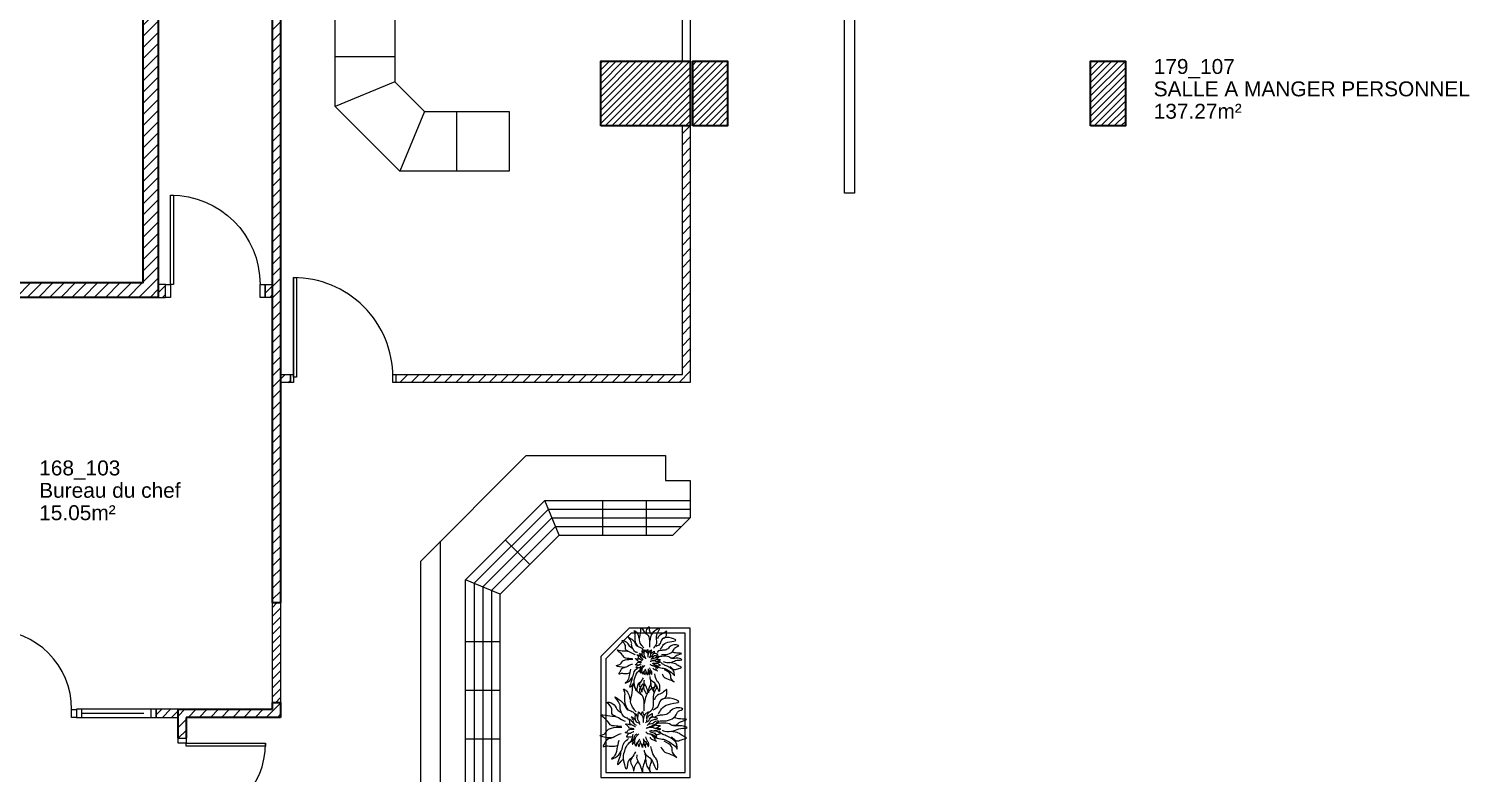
# Model space of a CAD drawing. Header units: metres. Extents: x -8 to 247, y -4 to 148.
# Drawn here: x 167.64 to 182.12, y 100.32 to 107.8 of the extents above; entities that cross this region are included whole.
import ezdxf

# ---------------------------------------------------------------- set-up
doc = ezdxf.new("R2010")
doc.units = ezdxf.units.M
doc.header["$LTSCALE"] = 5
doc.linetypes.add('AXE', pattern=[2, 1.25, -0.25, 0.25, -0.25])
doc.linetypes.add('CONTINU', pattern=[0])
doc.layers.get('0').update_dxf_attribs({"lineweight": 0})
for name, color, linetype, lineweight in [('800 Espace-vert', 8, 'Continuous', 5), ('900 equipement', 150, 'Continuous', 0), ('_AC2R-PRO-MACON', 7, 'Continuous', 5), ('_AC2R-PRO-MACONNERIE-130 mm', 7, 'Continuous', 18), ('A_MURS_STRU', 7, 'Continuous', 35)]:
    doc.layers.add(name, color=color, linetype=linetype, lineweight=lineweight)
for name, color, linetype in [('A_Etiqu_Local', 7, 'Continuous'), ('A_HACH_CLOIS', 7, 'CONTINU'), ('A_MUR_CLOI', 7, 'Continuous'), ('A_PORT', 7, 'Continuous')]:
    doc.layers.add(name, color=color, linetype=linetype)
doc.styles.add('Attribut', font='arial.ttf')
pattern_1 = [(45, (-118.550106, -211.35183), (-0.044901281, 0.044901281), [])]

# ---------------------------------------------------------------- blocks, each defined once
blk = doc.blocks.new('A$C312D75F8')
at = {"linetype": 'Continuous'}
for points in [[(-0.05, 0.13), (-0.05, 1.03), (-0.08, 1.03), (-0.08, 0.13), (-0.05, 0.13)], [(-1, 0.13), (-1, 0), (-0.95, 0), (-0.95, 0.13), (-1, 0.13)], [(-0.05, 0.13), (-0.05, 0), (0, 0), (0, 0.13), (-0.05, 0.13)]]:
    blk.add_lwpolyline(points, dxfattribs=at)
blk.add_arc((-0.05, 0.13), 0.9, 90, 180, dxfattribs=at)
blk = doc.blocks.new('A$C72521E5B')
at = {"linetype": 'Continuous', "flags": 128}
for points in [[(0, 8.0002), (0, 88.0002), (3, 88.0002), (3, 8.0002), (0, 8.0002)], [(0, 8.0002), (0, 0), (-5, 0), (-5, 8.0002), (0, 8.0002)], [(85, 8.0002), (85, 0), (80, 0), (80, 8.0002), (85, 8.0002)]]:
    blk.add_lwpolyline(points, dxfattribs=at)
at = {"linetype": 'Continuous'}
blk.add_arc((0, 8.0002), 80, 0, 90, dxfattribs=at)
blk = doc.blocks.new('A_Etiqu_Local')
at = {"style": 'Attribut', "flags": 1}
for tag, p in [('CODE_HOPITAL', (-0.446, 1.632)), ('CODE_SITE', (-0.446, 1.407)), ('CODE_BATIMENT', (-0.446, 1.182)), ('CODE_SECTEUR', (-0.446, 0.957)), ('CODE_ETAGE', (-0.446, 0.732)), ('NOM_NORMALISE', (-0.446, -0.843)), ('SECTEUR_ACTIVITE', (-0.446, -1.068)), ('SOUS_SECTEUR_ACTIVITE', (-0.446, -1.293)), ('VOLUME', (-0.446, -1.518)), ('SERVICE', (-0.446, -1.743)), ('CODE_UG', (-0.446, -1.968)), ('CODE_UA', (-0.446, -2.193)), ('CODE_POLE', (-0.446, -2.418)), ('OCCUPANT_EXTERNE', (-0.446, -2.643)), ('DISPONIBILITE', (-0.446, -2.868)), ('ACCES_HANDICAPES', (-0.446, -3.093)), ('NATURE_SOL', (-0.446, -3.318)), ('RISQUE_LABORATOIRE', (-0.446, -3.543)), ('AMIANTE', (-0.446, -3.768))]:
    blk.add_attdef(tag, p, '', height=0.15, dxfattribs=at)
at = {"layer": 'A_Etiqu_Local', "style": 'Attribut'}
for tag, p in [('CODE_PIECE', (-0.446, 0.282)), ('NOM_USAGE', (-0.446, 0.057)), ('SURFACE', (-0.446, -0.168))]:
    blk.add_attdef(tag, p, '', height=0.15, dxfattribs=at)

msp = doc.modelspace()

# ---------------------------------------------------------------- hatches: boundary and pattern name
at = {"layer": '_AC2R-PRO-MACONNERIE-130 mm'}
h = msp.add_hatch(dxfattribs=at)
h.set_pattern_fill('ANSI31', color=8, scale=0.02, style=0)
h.set_pattern_definition(pattern_1)
h.paths.add_polyline_path([(170.091, 105.229), (170.016, 105.229), (170.016, 105.099), (170.091, 105.099)])
h.paths.add_polyline_path([(169.016, 105.229), (168.941, 105.229), (168.941, 105.099), (169.016, 105.099)])
h = msp.add_hatch(dxfattribs=at)
h.set_pattern_fill('ANSI31', color=8, scale=0.02, style=0)
h.set_pattern_definition(pattern_1)
h.paths.add_polyline_path([(170.171, 102.029), (170.091, 102.029), (170.091, 101.029), (170.171, 101.029)])
h = msp.add_hatch(dxfattribs=at)
h.set_pattern_fill('ANSI31', color=8, scale=0.02, style=0)
h.set_pattern_definition(pattern_1)
h.paths.add_polyline_path([(167.221, 100.96), (166.291, 100.96), (166.291, 100.879), (167.221, 100.879)])
h.paths.add_polyline_path([(169.141, 100.96), (168.921, 100.96), (168.921, 100.879), (169.141, 100.879)])
at = {"layer": 'A_HACH_CLOIS'}
h = msp.add_hatch(dxfattribs=at)
h.set_pattern_fill('ANSI31', color=8, scale=0.025, style=0)
edge = h.paths.add_edge_path()
edge.add_line((166.141, 100.249), (166.141, 104.249))
edge.add_arc((167.141, 104.249), 1, 89.7766, 179.9996, ccw=False)
edge.add_line((167.145, 105.249), (168.791, 105.249))
edge.add_line((168.791, 105.249), (168.791, 113.499))
edge.add_line((168.791, 113.499), (168.941, 113.499))
edge.add_line((168.941, 113.499), (168.941, 105.099))
edge.add_line((168.941, 105.099), (167.143, 105.099))
edge.add_line((167.143, 105.099), (166.791, 105.024))
edge.add_line((166.791, 105.024), (166.791, 103.749))
edge.add_line((166.791, 103.749), (166.291, 103.749))
edge.add_line((166.291, 103.749), (166.291, 100.249))
edge.add_line((166.291, 100.249), (166.141, 100.249))
edge.add_line((166.141, 100.249), (166.141, 100.17))
h = msp.add_hatch(dxfattribs=at)
h.set_pattern_fill('ANSI31', color=8, scale=0.025, style=0)
h.paths.add_polyline_path([(170.091, 102.029), (170.091, 111.579), (170.861, 112.349), (172.901, 112.351), (172.901, 112.269), (170.894, 112.269), (170.171, 111.546), (170.171, 102.029)])
h = msp.add_hatch(dxfattribs=at)
h.set_pattern_fill('ANSI31', color=8, scale=0.025, style=0)
h.paths.add_polyline_path([(171.331, 104.324), (174.291, 104.324), (174.291, 104.244), (171.331, 104.244)])
h.paths.add_polyline_path([(174.211, 104.324), (174.291, 104.324), (174.291, 106.824), (174.211, 106.824)])
h = msp.add_hatch(dxfattribs=at)
h.set_pattern_fill('ANSI31', color=8, scale=0.025, style=0)
h.paths.add_polyline_path([(170.171, 104.244), (170.171, 104.324), (170.271, 104.324), (170.271, 104.244)])
h = msp.add_hatch(dxfattribs=at)
h.set_pattern_fill('ANSI31', color=8, scale=0.025, style=0)
h.paths.add_polyline_path([(170.171, 101.029), (170.091, 101.029), (170.091, 100.96), (169.141, 100.96), (169.141, 100.879), (169.141, 100.669), (169.221, 100.669), (169.221, 100.879), (170.171, 100.879)])
at = {"layer": 'A_MUR_CLOI'}
h = msp.add_hatch(dxfattribs=at)
h.set_pattern_fill('ANSI31', color=8, scale=0.015, style=0)
h.paths.add_polyline_path([(178.316, 113.499), (178.316, 113.999), (178.666, 113.999), (178.666, 113.499)])
h.paths.add_polyline_path([(174.316, 113.499), (174.316, 113.999), (174.666, 113.999), (174.666, 113.499)])
h.paths.add_polyline_path([(159.466, 114.024), (159.466, 114.674), (160.116, 114.674), (160.116, 114.024)])
h.paths.add_polyline_path([(159.541, 106.824), (159.541, 107.474), (160.041, 107.474), (160.041, 106.824)])
h.paths.add_polyline_path([(166.141, 106.849), (166.141, 107.449), (166.941, 107.449), (166.941, 106.849)])
h.paths.add_polyline_path([(173.391, 106.824), (173.391, 107.474), (174.291, 107.474), (174.291, 106.824)])
h.paths.add_polyline_path([(174.316, 106.824), (174.316, 107.474), (174.666, 107.474), (174.666, 106.824)])
h.paths.add_polyline_path([(178.316, 106.824), (178.316, 107.474), (178.666, 107.474), (178.666, 106.824)])
h.paths.add_polyline_path([(166.141, 99.649), (166.141, 100.249), (166.941, 100.249), (166.941, 99.649)])
h.paths.add_polyline_path([(159.241, 99.649), (159.241, 100.249), (160.041, 100.249), (160.041, 99.649)])
h.paths.add_polyline_path([(152.116, 99.649), (152.116, 100.249), (153.066, 100.249), (153.066, 99.649)])
h.paths.add_polyline_path([(151.716, 99.649), (151.716, 100.249), (152.066, 100.249), (152.066, 99.649)])
h.paths.add_polyline_path([(115.366, 92.349), (115.366, 92.749), (116.016, 92.749), (116.016, 92.349)])
h.paths.add_polyline_path([(120.716, 92.349), (120.066, 92.349), (120.066, 92.749), (120.716, 92.749)])
edge = h.paths.add_edge_path()
edge.add_line((116.016, 92.349), (115.366, 92.349))

# ---------------------------------------------------------------- linework, layer by layer
at = {"color": 8}
msp.add_line((174.291, 103.26), (174.291, 102.885), dxfattribs=at)
at = {"layer": '800 Espace-vert', "color": 8, "linetype": 'Continuous'}
for points in [[(173.76, 101.53), (173.75, 101.531), (173.731, 101.535), (173.712, 101.57), (173.695, 101.611), (173.71, 101.63), (173.644, 101.71), (173.695, 101.667), (173.712, 101.66), (173.741, 101.621), (173.748, 101.594), (173.784, 101.587), (173.81, 101.569), (173.816, 101.555), (173.819, 101.549)], [(173.762, 101.596), (173.757, 101.602), (173.749, 101.612), (173.738, 101.642), (173.736, 101.672), (173.735, 101.682), (173.738, 101.704), (173.738, 101.722), (173.733, 101.737), (173.722, 101.754), (173.741, 101.744), (173.748, 101.74), (173.757, 101.729), (173.768, 101.705), (173.77, 101.686), (173.776, 101.668), (173.779, 101.665), (173.781, 101.663)], [(173.857, 101.717), (173.851, 101.726), (173.84, 101.742), (173.883, 101.808), (173.87, 101.76), (173.889, 101.73), (173.898, 101.714)], [(173.922, 101.574), (173.936, 101.589), (173.965, 101.617), (173.938, 101.713), (174.013, 101.796), (173.899, 101.738), (173.887, 101.671), (173.882, 101.638)], [(174.016, 101.672), (174.029, 101.678), (174.055, 101.69), (174.052, 101.732), (174.056, 101.756), (174.021, 101.718), (173.977, 101.707), (173.966, 101.682), (173.96, 101.669)], [(173.667, 101.543), (173.655, 101.549), (173.63, 101.56), (173.649, 101.614), (173.58, 101.659), (173.655, 101.645), (173.674, 101.595), (173.7, 101.579), (173.712, 101.571)], [(173.818, 101.461), (173.814, 101.462), (173.806, 101.463), (173.799, 101.477), (173.792, 101.493), (173.798, 101.5), (173.772, 101.531), (173.793, 101.515), (173.799, 101.512), (173.81, 101.497), (173.813, 101.486), (173.827, 101.483), (173.837, 101.477), (173.84, 101.471), (173.841, 101.469)], [(173.818, 101.487), (173.817, 101.489), (173.813, 101.493), (173.809, 101.505), (173.808, 101.517), (173.808, 101.521), (173.809, 101.529), (173.809, 101.536), (173.807, 101.542), (173.803, 101.549), (173.81, 101.545), (173.813, 101.543), (173.817, 101.539), (173.821, 101.53), (173.822, 101.522), (173.824, 101.515), (173.825, 101.514), (173.826, 101.513)], [(173.856, 101.534), (173.853, 101.538), (173.849, 101.544), (173.866, 101.57), (173.861, 101.551), (173.868, 101.539), (173.872, 101.533)], [(173.881, 101.479), (173.886, 101.484), (173.898, 101.495), (173.887, 101.533), (173.916, 101.565), (173.872, 101.542), (173.867, 101.516), (173.865, 101.503)], [(173.918, 101.517), (173.923, 101.519), (173.933, 101.524), (173.931, 101.54), (173.933, 101.549), (173.92, 101.535), (173.902, 101.53), (173.898, 101.521), (173.896, 101.516)], [(174.094, 101.478), (174.106, 101.478), (174.129, 101.477), (174.144, 101.504), (174.231, 101.525), (174.149, 101.522), (174.124, 101.53), (174.111, 101.535)], [(173.657, 101.387), (173.636, 101.381), (173.594, 101.37), (173.59, 101.343), (173.562, 101.308), (173.599, 101.327), (173.637, 101.315), (173.665, 101.322), (173.679, 101.325)], [(173.778, 101.405), (173.77, 101.403), (173.753, 101.399), (173.751, 101.389), (173.74, 101.375), (173.755, 101.382), (173.77, 101.377), (173.781, 101.38), (173.786, 101.381)], [(173.782, 101.466), (173.777, 101.469), (173.767, 101.473), (173.774, 101.494), (173.748, 101.512), (173.777, 101.506), (173.784, 101.487), (173.794, 101.48), (173.799, 101.477)], [(173.914, 101.378), (173.917, 101.372), (173.922, 101.36), (173.953, 101.354), (173.968, 101.341), (173.943, 101.362), (173.953, 101.378), (173.934, 101.389), (173.924, 101.394)], [(173.946, 101.407), (173.951, 101.402), (173.961, 101.391), (173.973, 101.399), (173.998, 101.403), (173.973, 101.411), (173.97, 101.418), (173.953, 101.421), (173.944, 101.422)], [(173.948, 101.441), (173.953, 101.441), (173.962, 101.441), (173.967, 101.451), (174.001, 101.46), (173.969, 101.458), (173.96, 101.461), (173.955, 101.463)], [(174.089, 101.39), (174.102, 101.377), (174.127, 101.35), (174.159, 101.37), (174.222, 101.38), (174.158, 101.4), (174.151, 101.42), (174.106, 101.427), (174.083, 101.43)], [(173.706, 101.269), (173.703, 101.257), (173.697, 101.234), (173.668, 101.159), (173.705, 101.201), (173.724, 101.222)], [(173.792, 101.235), (173.784, 101.224), (173.769, 101.201), (173.802, 101.162), (173.803, 101.115), (173.808, 101.172), (173.826, 101.192), (173.835, 101.202)], [(173.797, 101.359), (173.795, 101.355), (173.793, 101.346), (173.782, 101.317), (173.796, 101.333), (173.804, 101.341)], [(173.83, 101.346), (173.827, 101.342), (173.821, 101.333), (173.834, 101.318), (173.834, 101.3), (173.837, 101.322), (173.844, 101.33), (173.847, 101.333)], [(173.87, 101.341), (173.87, 101.335), (173.871, 101.323), (173.88, 101.312), (173.885, 101.299), (173.88, 101.318), (173.888, 101.332), (173.888, 101.336), (173.887, 101.338)], [(174.008, 101.315), (174.015, 101.3), (174.028, 101.27), (174.106, 101.255), (174.145, 101.22), (174.082, 101.276), (174.106, 101.317), (174.057, 101.343), (174.033, 101.357)], [(173.664, 100.87), (173.651, 100.872), (173.625, 100.876), (173.6, 100.924), (173.577, 100.978), (173.597, 101.003), (173.509, 101.11), (173.578, 101.053), (173.6, 101.044), (173.638, 100.991), (173.648, 100.956), (173.696, 100.946), (173.731, 100.922), (173.738, 100.904), (173.742, 100.895)], [(173.666, 100.959), (173.66, 100.966), (173.649, 100.98), (173.634, 101.02), (173.632, 101.06), (173.631, 101.073), (173.635, 101.102), (173.635, 101.126), (173.628, 101.146), (173.613, 101.17), (173.638, 101.155), (173.647, 101.151), (173.66, 101.136), (173.675, 101.104), (173.677, 101.079), (173.686, 101.055), (173.689, 101.05), (173.691, 101.048)], [(173.793, 101.12), (173.786, 101.131), (173.771, 101.153), (173.827, 101.24), (173.81, 101.178), (173.836, 101.136), (173.848, 101.116)], [(173.879, 100.93), (173.899, 100.948), (173.937, 100.986), (173.901, 101.114), (174.001, 101.225), (173.849, 101.147), (173.834, 101.058), (173.826, 101.014)], [(173.893, 101.222), (173.894, 101.207), (173.897, 101.176), (173.92, 101.146), (173.933, 101.114), (173.919, 101.163), (173.941, 101.199), (173.939, 101.209), (173.938, 101.214)], [(174.006, 101.06), (174.023, 101.068), (174.057, 101.084), (174.053, 101.14), (174.059, 101.172), (174.012, 101.121), (173.953, 101.106), (173.938, 101.073), (173.93, 101.056)], [(173.54, 100.887), (173.523, 100.895), (173.49, 100.91), (173.515, 100.983), (173.424, 101.042), (173.524, 101.024), (173.549, 100.957), (173.583, 100.936), (173.6, 100.925)], [(173.803, 100.901), (173.8, 100.905), (173.794, 100.914), (173.817, 100.95), (173.81, 100.924), (173.821, 100.907), (173.826, 100.899)], [(173.7, 100.806), (173.693, 100.809), (173.679, 100.815), (173.69, 100.845), (173.652, 100.869), (173.693, 100.862), (173.703, 100.834), (173.717, 100.825), (173.724, 100.821)], [(173.751, 100.798), (173.745, 100.799), (173.734, 100.801), (173.724, 100.821), (173.715, 100.843), (173.723, 100.853), (173.687, 100.897), (173.715, 100.873), (173.724, 100.87), (173.74, 100.848), (173.744, 100.834), (173.764, 100.829), (173.778, 100.82), (173.781, 100.812), (173.782, 100.809)], [(173.751, 100.835), (173.749, 100.838), (173.744, 100.843), (173.738, 100.86), (173.737, 100.876), (173.737, 100.881), (173.739, 100.894), (173.738, 100.903), (173.736, 100.912), (173.729, 100.921), (173.74, 100.915), (173.744, 100.913), (173.749, 100.907), (173.755, 100.894), (173.756, 100.884), (173.759, 100.874), (173.761, 100.872), (173.762, 100.871)], [(173.839, 100.823), (173.846, 100.831), (173.862, 100.846), (173.847, 100.898), (173.888, 100.944), (173.826, 100.912), (173.82, 100.875), (173.817, 100.857)], [(173.89, 100.876), (173.897, 100.879), (173.911, 100.886), (173.91, 100.909), (173.912, 100.922), (173.893, 100.901), (173.869, 100.895), (173.863, 100.881), (173.859, 100.874)], [(173.933, 100.77), (173.939, 100.77), (173.952, 100.769), (173.96, 100.784), (174.007, 100.796), (173.962, 100.794), (173.949, 100.799), (173.942, 100.801)], [(174.11, 100.801), (174.125, 100.8), (174.156, 100.799), (174.176, 100.836), (174.291, 100.864), (174.182, 100.859), (174.149, 100.871), (174.132, 100.876)], [(173.527, 100.679), (173.499, 100.672), (173.443, 100.657), (173.437, 100.621), (173.399, 100.574), (173.449, 100.6), (173.499, 100.583), (173.537, 100.592), (173.556, 100.597)], [(173.694, 100.72), (173.683, 100.717), (173.66, 100.711), (173.657, 100.697), (173.642, 100.677), (173.663, 100.688), (173.683, 100.681), (173.698, 100.685), (173.706, 100.687)], [(173.721, 100.656), (173.719, 100.649), (173.716, 100.637), (173.7, 100.596), (173.72, 100.619), (173.731, 100.63)], [(173.886, 100.681), (173.889, 100.673), (173.897, 100.657), (173.939, 100.649), (173.96, 100.629), (173.926, 100.66), (173.939, 100.682), (173.913, 100.697), (173.899, 100.704)], [(173.93, 100.722), (173.937, 100.715), (173.951, 100.7), (173.968, 100.711), (174.003, 100.717), (173.968, 100.727), (173.964, 100.738), (173.939, 100.742), (173.927, 100.744)], [(174.103, 100.684), (174.12, 100.666), (174.153, 100.63), (174.196, 100.657), (174.28, 100.67), (174.195, 100.697), (174.186, 100.723), (174.125, 100.732), (174.094, 100.737)], [(173.591, 100.522), (173.588, 100.506), (173.58, 100.475), (173.541, 100.376), (173.591, 100.432), (173.616, 100.46)], [(173.768, 100.638), (173.764, 100.631), (173.755, 100.619), (173.773, 100.597), (173.774, 100.572), (173.777, 100.603), (173.786, 100.614), (173.791, 100.619)], [(173.823, 100.63), (173.824, 100.622), (173.825, 100.605), (173.838, 100.589), (173.845, 100.571), (173.837, 100.598), (173.849, 100.618), (173.848, 100.623), (173.848, 100.626)], [(173.995, 100.584), (174.004, 100.564), (174.022, 100.524), (174.125, 100.504), (174.177, 100.457), (174.093, 100.532), (174.125, 100.586), (174.06, 100.622), (174.028, 100.639)], [(173.706, 100.477), (173.696, 100.462), (173.676, 100.432), (173.72, 100.379), (173.721, 100.317), (173.728, 100.392), (173.752, 100.42), (173.764, 100.433)], [(173.842, 100.46), (173.843, 100.439), (173.846, 100.399), (173.877, 100.358), (173.894, 100.315), (173.876, 100.38), (173.905, 100.429), (173.902, 100.442), (173.901, 100.449)]]:
    msp.add_open_spline(points, degree=3, dxfattribs=at)
for points, knots in [([(173.823, 101.578), (173.817, 101.585), (173.8, 101.604), (173.77, 101.655), (173.798, 101.719), (173.789, 101.814), (173.827, 101.719), (173.883, 101.712), (173.881, 101.628), (173.88, 101.586)], [0.055709, 0.055709, 0.055709, 0.055709, 0.1428571, 0.2857143, 0.4285714, 0.5714286, 0.7142857, 0.8571429, 1, 1, 1, 1]), ([(173.988, 101.565), (173.99, 101.566), (174.002, 101.578), (174.016, 101.615), (174.078, 101.643), (174.178, 101.648), (174.076, 101.691), (173.995, 101.673), (173.994, 101.613), (173.963, 101.598), (173.948, 101.591)], [0.1069952, 0.1069952, 0.1069952, 0.1069952, 0.125, 0.25, 0.375, 0.5, 0.625, 0.75, 0.875, 1, 1, 1, 1]), ([(173.711, 101.467), (173.699, 101.468), (173.646, 101.472), (173.623, 101.476), (173.611, 101.514), (173.53, 101.567), (173.607, 101.545), (173.679, 101.549), (173.71, 101.518), (173.734, 101.51), (173.738, 101.508)], [0.4790396, 0.4790396, 0.4790396, 0.4790396, 0.5, 0.5714286, 0.6428571, 0.7142857, 0.7857143, 0.8571429, 0.9285714, 0.9446411, 0.9446411, 0.9446411, 0.9446411]), ([(173.842, 101.48), (173.84, 101.483), (173.833, 101.49), (173.822, 101.51), (173.833, 101.535), (173.829, 101.572), (173.844, 101.535), (173.866, 101.532), (173.865, 101.5), (173.865, 101.483)], [0.055709, 0.055709, 0.055709, 0.055709, 0.1428571, 0.2857143, 0.4285714, 0.5714286, 0.7142857, 0.8571429, 1, 1, 1, 1]), ([(173.907, 101.475), (173.907, 101.476), (173.912, 101.48), (173.917, 101.494), (173.942, 101.506), (173.981, 101.507), (173.941, 101.524), (173.909, 101.517), (173.909, 101.494), (173.897, 101.488), (173.891, 101.485)], [0.1069952, 0.1069952, 0.1069952, 0.1069952, 0.125, 0.25, 0.375, 0.5, 0.625, 0.75, 0.875, 1, 1, 1, 1]), ([(173.996, 101.552), (173.989, 101.551), (173.976, 101.55), (173.963, 101.538), (173.957, 101.532)], [0, 0, 0, 0, 0.5, 0.9431545, 0.9431545, 0.9431545, 0.9431545]), ([(174.001, 101.51), (174.024, 101.509), (174.068, 101.509), (174.124, 101.542), (174.132, 101.59), (174.194, 101.595), (174.138, 101.617), (174.081, 101.593), (174.064, 101.558), (174.023, 101.554), (174.001, 101.552), (173.996, 101.552)], [0, 0, 0, 0, 0.1, 0.2, 0.3, 0.4, 0.5, 0.6, 0.7, 0.8, 0.8307387, 0.8307387, 0.8307387, 0.8307387]), ([(173.709, 101.412), (173.703, 101.411), (173.672, 101.402), (173.642, 101.369), (173.513, 101.402), (173.602, 101.402), (173.597, 101.459), (173.687, 101.463), (173.714, 101.463)], [0.0525654, 0.0525654, 0.0525654, 0.0525654, 0.0714286, 0.1428571, 0.2142857, 0.2857143, 0.3571429, 0.3952197, 0.3952197, 0.3952197, 0.3952197]), ([(173.691, 101.362), (173.684, 101.342), (173.678, 101.286), (173.658, 101.236), (173.621, 101.218), (173.683, 101.236), (173.722, 101.299), (173.722, 101.345), (173.754, 101.369), (173.765, 101.377)], [0.1386974, 0.1386974, 0.1386974, 0.1386974, 0.2222222, 0.3333333, 0.4444444, 0.5555556, 0.6666667, 0.7777778, 0.8653324, 0.8653324, 0.8653324, 0.8653324]), ([(173.817, 101.277), (173.809, 101.261), (173.784, 101.222), (173.754, 101.215), (173.753, 101.105), (173.717, 101.248), (173.741, 101.286), (173.743, 101.321), (173.781, 101.355), (173.8, 101.372)], [0.1540396, 0.1540396, 0.1540396, 0.1540396, 0.25, 0.375, 0.5, 0.625, 0.75, 0.875, 1, 1, 1, 1]), ([(173.798, 101.416), (173.795, 101.415), (173.784, 101.411), (173.772, 101.399), (173.721, 101.412), (173.756, 101.411), (173.754, 101.434), (173.789, 101.435), (173.8, 101.435)], [0.0525654, 0.0525654, 0.0525654, 0.0525654, 0.0714286, 0.1428571, 0.2142857, 0.2857143, 0.3571429, 0.3952197, 0.3952197, 0.3952197, 0.3952197]), ([(173.799, 101.437), (173.794, 101.437), (173.773, 101.439), (173.764, 101.44), (173.76, 101.455), (173.728, 101.476), (173.758, 101.467), (173.786, 101.469), (173.798, 101.457), (173.808, 101.453), (173.809, 101.453)], [0.4790396, 0.4790396, 0.4790396, 0.4790396, 0.5, 0.5714286, 0.6428571, 0.7142857, 0.7857143, 0.8571429, 0.9285714, 0.9446411, 0.9446411, 0.9446411, 0.9446411]), ([(173.791, 101.396), (173.788, 101.388), (173.786, 101.366), (173.778, 101.347), (173.763, 101.339), (173.788, 101.347), (173.803, 101.371), (173.803, 101.389), (173.815, 101.398), (173.82, 101.402)], [0.1386974, 0.1386974, 0.1386974, 0.1386974, 0.2222222, 0.3333333, 0.4444444, 0.5555556, 0.6666667, 0.7777778, 0.8653324, 0.8653324, 0.8653324, 0.8653324]), ([(173.84, 101.363), (173.837, 101.356), (173.827, 101.341), (173.816, 101.338), (173.815, 101.296), (173.801, 101.351), (173.81, 101.366), (173.811, 101.38), (173.826, 101.393), (173.833, 101.4)], [0.1540396, 0.1540396, 0.1540396, 0.1540396, 0.25, 0.375, 0.5, 0.625, 0.75, 0.875, 1, 1, 1, 1]), ([(173.866, 101.368), (173.866, 101.363), (173.867, 101.352), (173.888, 101.347), (173.905, 101.293), (173.908, 101.34), (173.892, 101.348), (173.888, 101.368), (173.885, 101.378)], [0.0496843, 0.0496843, 0.0496843, 0.0496843, 0.1666667, 0.3333333, 0.5, 0.6666667, 0.8333333, 1, 1, 1, 1]), ([(173.885, 101.415), (173.889, 101.411), (173.897, 101.403), (173.921, 101.4), (173.929, 101.398), (173.962, 101.377), (173.963, 101.366), (173.963, 101.382), (173.958, 101.394), (173.94, 101.406), (173.927, 101.411), (173.916, 101.416), (173.912, 101.421), (173.911, 101.423)], [0, 0, 0, 0, 0.0833333, 0.1666667, 0.25, 0.3333333, 0.4166667, 0.5, 0.5833333, 0.6666667, 0.75, 0.8333333, 0.8769649, 0.8769649, 0.8769649, 0.8769649]), ([(173.905, 101.446), (173.902, 101.445), (173.896, 101.443), (173.893, 101.442), (173.889, 101.44), (173.887, 101.439)], [0, 0, 0, 0, 0.3333333, 0.6666667, 0.8177868, 0.8177868, 0.8177868, 0.8177868]), ([(173.91, 101.47), (173.907, 101.469), (173.902, 101.469), (173.897, 101.464), (173.894, 101.462)], [0, 0, 0, 0, 0.5, 0.9431545, 0.9431545, 0.9431545, 0.9431545]), ([(173.918, 101.426), (173.921, 101.425), (173.931, 101.422), (173.955, 101.422), (173.97, 101.434), (174.001, 101.431), (173.976, 101.442), (173.949, 101.435), (173.939, 101.449), (173.916, 101.447), (173.905, 101.446)], [0.0799915, 0.0799915, 0.0799915, 0.0799915, 0.125, 0.25, 0.375, 0.5, 0.625, 0.75, 0.875, 1, 1, 1, 1]), ([(173.912, 101.453), (173.921, 101.453), (173.938, 101.453), (173.96, 101.466), (173.963, 101.485), (173.987, 101.487), (173.965, 101.495), (173.943, 101.486), (173.936, 101.472), (173.92, 101.471), (173.912, 101.47), (173.91, 101.47)], [0, 0, 0, 0, 0.1, 0.2, 0.3, 0.4, 0.5, 0.6, 0.7, 0.8, 0.8307387, 0.8307387, 0.8307387, 0.8307387]), ([(173.932, 101.41), (173.942, 101.4), (173.963, 101.379), (174.025, 101.373), (174.046, 101.368), (174.13, 101.314), (174.131, 101.285), (174.131, 101.327), (174.12, 101.356), (174.074, 101.388), (174.039, 101.402), (174.012, 101.413), (174.002, 101.427), (173.998, 101.432)], [0, 0, 0, 0, 0.0833333, 0.1666667, 0.25, 0.3333333, 0.4166667, 0.5, 0.5833333, 0.6666667, 0.75, 0.8333333, 0.8769649, 0.8769649, 0.8769649, 0.8769649]), ([(173.983, 101.49), (173.976, 101.487), (173.962, 101.482), (173.952, 101.48), (173.942, 101.475), (173.939, 101.474)], [0, 0, 0, 0, 0.3333333, 0.6666667, 0.8177868, 0.8177868, 0.8177868, 0.8177868]), ([(174.017, 101.439), (174.024, 101.437), (174.049, 101.429), (174.111, 101.43), (174.151, 101.459), (174.23, 101.452), (174.165, 101.481), (174.098, 101.462), (174.072, 101.499), (174.013, 101.493), (173.983, 101.49)], [0.0799915, 0.0799915, 0.0799915, 0.0799915, 0.125, 0.25, 0.375, 0.5, 0.625, 0.75, 0.875, 1, 1, 1, 1]), ([(173.887, 101.262), (173.889, 101.257), (173.896, 101.234), (173.881, 101.185), (173.866, 101.153), (173.874, 101.106), (173.858, 101.175), (173.826, 101.216), (173.827, 101.241), (173.83, 101.255)], [0.2222727, 0.2222727, 0.2222727, 0.2222727, 0.25, 0.3333333, 0.4166667, 0.5, 0.5833333, 0.6666667, 0.7495001, 0.7495001, 0.7495001, 0.7495001]), ([(173.867, 101.357), (173.868, 101.355), (173.871, 101.346), (173.865, 101.327), (173.859, 101.314), (173.862, 101.296), (173.856, 101.323), (173.844, 101.339), (173.844, 101.349), (173.845, 101.354)], [0.2222727, 0.2222727, 0.2222727, 0.2222727, 0.25, 0.3333333, 0.4166667, 0.5, 0.5833333, 0.6666667, 0.7495001, 0.7495001, 0.7495001, 0.7495001]), ([(173.883, 101.291), (173.883, 101.278), (173.887, 101.251), (173.941, 101.236), (173.984, 101.097), (173.991, 101.219), (173.951, 101.239), (173.939, 101.291), (173.933, 101.317)], [0.0496843, 0.0496843, 0.0496843, 0.0496843, 0.1666667, 0.3333333, 0.5, 0.6666667, 0.8333333, 1, 1, 1, 1]), ([(173.748, 100.934), (173.739, 100.943), (173.717, 100.969), (173.677, 101.037), (173.715, 101.122), (173.703, 101.249), (173.753, 101.123), (173.828, 101.113), (173.825, 101.001), (173.824, 100.945)], [0.055709, 0.055709, 0.055709, 0.055709, 0.1428571, 0.2857143, 0.4285714, 0.5714286, 0.7142857, 0.8571429, 1, 1, 1, 1]), ([(173.785, 100.825), (173.781, 100.828), (173.772, 100.839), (173.756, 100.867), (173.771, 100.902), (173.766, 100.953), (173.787, 100.902), (173.818, 100.898), (173.816, 100.852), (173.816, 100.829)], [0.055709, 0.055709, 0.055709, 0.055709, 0.1428571, 0.2857143, 0.4285714, 0.5714286, 0.7142857, 0.8571429, 1, 1, 1, 1]), ([(173.968, 100.917), (173.971, 100.919), (173.987, 100.934), (174.005, 100.983), (174.088, 101.021), (174.221, 101.027), (174.085, 101.085), (173.977, 101.061), (173.976, 100.981), (173.935, 100.961), (173.915, 100.952)], [0.1069952, 0.1069952, 0.1069952, 0.1069952, 0.125, 0.25, 0.375, 0.5, 0.625, 0.75, 0.875, 1, 1, 1, 1]), ([(173.986, 100.843), (174.015, 100.843), (174.074, 100.842), (174.149, 100.886), (174.16, 100.95), (174.242, 100.957), (174.167, 100.986), (174.092, 100.954), (174.069, 100.907), (174.014, 100.902), (173.985, 100.9), (173.979, 100.899)], [0, 0, 0, 0, 0.1, 0.2, 0.3, 0.4, 0.5, 0.6, 0.7, 0.8, 0.8307387, 0.8307387, 0.8307387, 0.8307387]), ([(173.599, 100.787), (173.583, 100.788), (173.512, 100.793), (173.481, 100.798), (173.465, 100.848), (173.357, 100.92), (173.459, 100.891), (173.556, 100.895), (173.598, 100.854), (173.629, 100.843), (173.635, 100.842)], [0.4790396, 0.4790396, 0.4790396, 0.4790396, 0.5, 0.5714286, 0.6428571, 0.7142857, 0.7857143, 0.8571429, 0.9285714, 0.9446411, 0.9446411, 0.9446411, 0.9446411]), ([(173.724, 100.764), (173.717, 100.765), (173.688, 100.767), (173.675, 100.769), (173.669, 100.79), (173.625, 100.819), (173.667, 100.807), (173.706, 100.809), (173.723, 100.792), (173.736, 100.787), (173.739, 100.787)], [0.4790396, 0.4790396, 0.4790396, 0.4790396, 0.5, 0.5714286, 0.6428571, 0.7142857, 0.7857143, 0.8571429, 0.9285714, 0.9446411, 0.9446411, 0.9446411, 0.9446411]), ([(173.875, 100.818), (173.876, 100.818), (173.883, 100.825), (173.89, 100.845), (173.924, 100.86), (173.978, 100.863), (173.923, 100.886), (173.878, 100.876), (173.878, 100.844), (173.861, 100.836), (173.853, 100.832)], [0.1069952, 0.1069952, 0.1069952, 0.1069952, 0.125, 0.25, 0.375, 0.5, 0.625, 0.75, 0.875, 1, 1, 1, 1]), ([(173.879, 100.81), (173.875, 100.81), (173.868, 100.809), (173.861, 100.803), (173.858, 100.799)], [0, 0, 0, 0, 0.5, 0.9431545, 0.9431545, 0.9431545, 0.9431545]), ([(173.882, 100.787), (173.894, 100.787), (173.918, 100.787), (173.949, 100.805), (173.953, 100.831), (173.987, 100.834), (173.957, 100.846), (173.926, 100.833), (173.916, 100.814), (173.894, 100.811), (173.882, 100.811), (173.879, 100.81)], [0, 0, 0, 0, 0.1, 0.2, 0.3, 0.4, 0.5, 0.6, 0.7, 0.8, 0.8307387, 0.8307387, 0.8307387, 0.8307387]), ([(173.961, 100.816), (173.952, 100.813), (173.933, 100.807), (173.92, 100.804), (173.907, 100.797), (173.902, 100.795)], [0, 0, 0, 0, 0.3333333, 0.6666667, 0.8177868, 0.8177868, 0.8177868, 0.8177868]), ([(173.979, 100.899), (173.969, 100.898), (173.952, 100.896), (173.935, 100.88), (173.926, 100.872)], [0, 0, 0, 0, 0.5, 0.9431545, 0.9431545, 0.9431545, 0.9431545]), ([(174.007, 100.749), (174.015, 100.746), (174.05, 100.735), (174.131, 100.737), (174.186, 100.776), (174.29, 100.766), (174.203, 100.805), (174.114, 100.78), (174.079, 100.829), (174.001, 100.821), (173.961, 100.816)], [0.0799915, 0.0799915, 0.0799915, 0.0799915, 0.125, 0.25, 0.375, 0.5, 0.625, 0.75, 0.875, 1, 1, 1, 1]), ([(173.596, 100.714), (173.587, 100.711), (173.547, 100.699), (173.507, 100.655), (173.335, 100.7), (173.453, 100.7), (173.447, 100.775), (173.567, 100.781), (173.602, 100.781)], [0.0525654, 0.0525654, 0.0525654, 0.0525654, 0.0714286, 0.1428571, 0.2142857, 0.2857143, 0.3571429, 0.3952197, 0.3952197, 0.3952197, 0.3952197]), ([(173.572, 100.646), (173.562, 100.62), (173.554, 100.545), (173.528, 100.478), (173.478, 100.454), (173.561, 100.479), (173.613, 100.562), (173.613, 100.624), (173.656, 100.655), (173.671, 100.666)], [0.1386974, 0.1386974, 0.1386974, 0.1386974, 0.2222222, 0.3333333, 0.4444444, 0.5555556, 0.6666667, 0.7777778, 0.8653324, 0.8653324, 0.8653324, 0.8653324]), ([(173.74, 100.533), (173.729, 100.512), (173.696, 100.46), (173.656, 100.45), (173.654, 100.304), (173.607, 100.494), (173.638, 100.545), (173.641, 100.591), (173.692, 100.637), (173.718, 100.659)], [0.1540396, 0.1540396, 0.1540396, 0.1540396, 0.25, 0.375, 0.5, 0.625, 0.75, 0.875, 1, 1, 1, 1]), ([(173.723, 100.734), (173.719, 100.733), (173.703, 100.728), (173.686, 100.711), (173.615, 100.729), (173.664, 100.729), (173.661, 100.76), (173.711, 100.762), (173.725, 100.762)], [0.0525654, 0.0525654, 0.0525654, 0.0525654, 0.0714286, 0.1428571, 0.2142857, 0.2857143, 0.3571429, 0.3952197, 0.3952197, 0.3952197, 0.3952197]), ([(173.713, 100.707), (173.709, 100.696), (173.705, 100.665), (173.695, 100.638), (173.674, 100.628), (173.708, 100.638), (173.73, 100.672), (173.73, 100.698), (173.747, 100.71), (173.753, 100.715)], [0.1386974, 0.1386974, 0.1386974, 0.1386974, 0.2222222, 0.3333333, 0.4444444, 0.5555556, 0.6666667, 0.7777778, 0.8653324, 0.8653324, 0.8653324, 0.8653324]), ([(173.781, 100.661), (173.777, 100.652), (173.764, 100.63), (173.747, 100.626), (173.746, 100.567), (173.727, 100.644), (173.74, 100.665), (173.741, 100.684), (173.762, 100.703), (173.772, 100.712)], [0.1540396, 0.1540396, 0.1540396, 0.1540396, 0.25, 0.375, 0.5, 0.625, 0.75, 0.875, 1, 1, 1, 1]), ([(173.82, 100.652), (173.821, 100.649), (173.825, 100.637), (173.816, 100.61), (173.808, 100.593), (173.813, 100.567), (173.804, 100.605), (173.787, 100.627), (173.787, 100.641), (173.789, 100.648)], [0.2222727, 0.2222727, 0.2222727, 0.2222727, 0.25, 0.3333333, 0.4166667, 0.5, 0.5833333, 0.6666667, 0.7495001, 0.7495001, 0.7495001, 0.7495001]), ([(173.818, 100.668), (173.818, 100.661), (173.82, 100.646), (173.849, 100.638), (173.873, 100.562), (173.876, 100.629), (173.855, 100.64), (173.848, 100.668), (173.845, 100.682)], [0.0496843, 0.0496843, 0.0496843, 0.0496843, 0.1666667, 0.3333333, 0.5, 0.6666667, 0.8333333, 1, 1, 1, 1]), ([(173.844, 100.733), (173.85, 100.727), (173.861, 100.716), (173.895, 100.713), (173.906, 100.71), (173.952, 100.681), (173.953, 100.665), (173.953, 100.688), (173.947, 100.704), (173.922, 100.721), (173.903, 100.728), (173.888, 100.734), (173.883, 100.742), (173.88, 100.745)], [0, 0, 0, 0, 0.0833333, 0.1666667, 0.25, 0.3333333, 0.4166667, 0.5, 0.5833333, 0.6666667, 0.75, 0.8333333, 0.8769649, 0.8769649, 0.8769649, 0.8769649]), ([(173.872, 100.776), (173.868, 100.775), (173.86, 100.773), (173.855, 100.771), (173.85, 100.769), (173.848, 100.768)], [0, 0, 0, 0, 0.3333333, 0.6666667, 0.8177868, 0.8177868, 0.8177868, 0.8177868]), ([(173.891, 100.749), (173.894, 100.748), (173.908, 100.743), (173.942, 100.744), (173.964, 100.76), (174.007, 100.756), (173.971, 100.772), (173.935, 100.761), (173.92, 100.782), (173.888, 100.778), (173.872, 100.776)], [0.0799915, 0.0799915, 0.0799915, 0.0799915, 0.125, 0.25, 0.375, 0.5, 0.625, 0.75, 0.875, 1, 1, 1, 1]), ([(173.893, 100.71), (173.907, 100.696), (173.935, 100.669), (174.017, 100.661), (174.045, 100.654), (174.157, 100.583), (174.159, 100.543), (174.159, 100.6), (174.144, 100.639), (174.083, 100.681), (174.036, 100.699), (174, 100.714), (173.987, 100.733), (173.981, 100.74)], [0, 0, 0, 0, 0.0833333, 0.1666667, 0.25, 0.3333333, 0.4166667, 0.5, 0.5833333, 0.6666667, 0.75, 0.8333333, 0.8769649, 0.8769649, 0.8769649, 0.8769649]), ([(173.833, 100.513), (173.836, 100.506), (173.845, 100.476), (173.825, 100.411), (173.806, 100.368), (173.816, 100.306), (173.794, 100.397), (173.753, 100.451), (173.754, 100.485), (173.757, 100.504)], [0.2222727, 0.2222727, 0.2222727, 0.2222727, 0.25, 0.3333333, 0.4166667, 0.5, 0.5833333, 0.6666667, 0.7495001, 0.7495001, 0.7495001, 0.7495001]), ([(173.828, 100.551), (173.828, 100.535), (173.834, 100.498), (173.905, 100.478), (173.963, 100.293), (173.972, 100.456), (173.919, 100.482), (173.903, 100.551), (173.895, 100.586)], [0.0496843, 0.0496843, 0.0496843, 0.0496843, 0.1666667, 0.3333333, 0.5, 0.6666667, 0.8333333, 1, 1, 1, 1])]:
    msp.add_open_spline(points, degree=3, knots=knots, dxfattribs=at)
at = {"layer": '900 equipement', "color": 8, "linetype": 'Continuous'}
for p, q in [((170.721, 107.521), (171.321, 107.521)), ((171.321, 107.268), (170.721, 107.019)), ((171.62, 106.969), (171.371, 106.369)), ((171.94, 106.969), (171.94, 106.369)), ((171.581, 102.449), (172.641, 103.51)), ((172.641, 103.51), (174.041, 103.51)), ((174.041, 103.51), (174.041, 103.26)), ((174.041, 103.26), (174.291, 103.26)), ((172.031, 102.263), (172.828, 103.06)), ((172.864, 102.973), (172.118, 102.227)), ((172.973, 102.71), (172.828, 103.06)), ((172.828, 103.06), (174.291, 103.06)), ((172.864, 102.973), (174.291, 102.973)), ((173.412, 102.71), (173.412, 103.06)), ((173.851, 102.71), (173.851, 103.06)), ((172.9, 102.885), (172.206, 102.191)), ((172.9, 102.885), (174.291, 102.885)), ((174.291, 102.885), (174.116, 102.71)), ((172.936, 102.798), (172.293, 102.154)), ((172.381, 102.118), (172.973, 102.71)), ((172.936, 102.798), (174.204, 102.798)), ((172.973, 102.71), (174.116, 102.71)), ((171.781, 92.849), (171.781, 102.649)), ((172.677, 102.414), (172.429, 102.662)), ((171.581, 92.849), (171.581, 102.449)), ((172.381, 102.118), (172.031, 102.263)), ((172.031, 92.849), (172.031, 102.263)), ((172.118, 102.227), (172.118, 93.749)), ((172.206, 102.191), (172.206, 93.749)), ((172.293, 102.154), (172.293, 93.749)), ((172.381, 92.849), (172.381, 102.118)), ((172.381, 101.639), (172.031, 101.639)), ((172.381, 101.149), (172.031, 101.149)), ((172.381, 100.659), (172.031, 100.659))]:
    msp.add_line(p, q, dxfattribs=at)
at = {"layer": '900 equipement', "color": 8}
for p, q in [((173.391, 101.49), (173.676, 101.774)), ((173.441, 101.469), (173.697, 101.724))]:
    msp.add_line(p, q, dxfattribs=at)
at = {"layer": '900 equipement', "color": 8, "linetype": 'Continuous'}
for points in [[(170.721, 107.019), (170.721, 108.669)], [(171.321, 108.669), (171.321, 107.268)], [(171.321, 107.268), (171.62, 106.969)], [(171.371, 106.369), (170.721, 107.019)], [(171.62, 106.969), (172.471, 106.969)], [(172.471, 106.969), (172.471, 106.369)], [(172.471, 106.369), (171.371, 106.369)]]:
    msp.add_lwpolyline(points, dxfattribs=at)
at = {"layer": '900 equipement', "color": 8}
for points in [[(173.391, 101.49), (173.391, 100.274), (174.291, 100.274), (174.291, 101.774), (173.676, 101.774)], [(173.441, 101.469), (173.441, 100.324), (174.241, 100.324), (174.241, 101.724), (173.697, 101.724)]]:
    msp.add_lwpolyline(points, dxfattribs=at)
at = {"layer": '_AC2R-PRO-MACON', "color": 8}
msp.add_lwpolyline([(170.091, 102.029), (170.171, 102.029), (170.171, 101.029), (170.091, 101.029)], close=True, dxfattribs=at)
at = {"layer": '_AC2R-PRO-MACONNERIE-130 mm', "color": 8, "ltscale": 100}
for points in [[(169.016, 105.229), (168.941, 105.229), (168.941, 105.099), (169.016, 105.099)], [(170.016, 105.229), (170.091, 105.229), (170.091, 105.099), (170.016, 105.099)], [(169.141, 100.96), (168.921, 100.96), (168.921, 100.879), (169.141, 100.879)]]:
    msp.add_lwpolyline(points, close=True, dxfattribs=at)
at = {"layer": 'A_MUR_CLOI', "color": 8, "linetype": 'Continuous'}
for p, q in [((174.291, 106.824), (174.211, 106.824)), ((171.331, 104.324), (171.331, 104.244)), ((170.091, 102.029), (170.171, 102.029)), ((169.141, 100.96), (170.091, 100.96)), ((170.091, 101.029), (170.171, 101.029)), ((169.221, 100.879), (170.171, 100.879))]:
    msp.add_line(p, q, dxfattribs=at)
for points in [[(170.091, 102.029), (170.091, 111.579)], [(170.171, 111.546), (170.171, 102.029)], [(174.291, 108.572), (174.291, 107.474), (174.211, 107.474), (174.211, 108.572)], [(174.291, 106.824), (174.291, 104.244), (171.331, 104.244)], [(174.211, 104.324), (174.211, 106.824)], [(171.331, 104.324), (174.211, 104.324)], [(169.141, 100.669), (169.141, 100.96)], [(170.091, 101.029), (170.091, 100.96)], [(170.171, 100.879), (170.171, 101.029)], [(169.221, 100.879), (169.221, 100.669)]]:
    msp.add_lwpolyline(points, dxfattribs=at)
for points in [[(175.841, 106.149), (175.841, 111.449), (175.941, 111.449), (175.941, 106.149)], [(170.171, 104.244), (170.171, 104.324), (170.271, 104.324), (170.271, 104.244)]]:
    msp.add_lwpolyline(points, close=True, dxfattribs=at)
at = {"layer": 'A_MURS_STRU', "color": 8}
for p, q in [((169.141, 100.669), (169.141, 100.96)), ((169.141, 100.96), (170.091, 100.96)), ((170.091, 100.96), (170.091, 101.029)), ((170.091, 101.029), (170.171, 101.029)), ((170.171, 101.029), (170.171, 100.879)), ((170.171, 100.879), (169.221, 100.879)), ((169.221, 100.879), (169.221, 100.669))]:
    msp.add_line(p, q, dxfattribs=at)
at = {"layer": 'A_MURS_STRU', "color": 8, "linetype": 'Continuous'}
for points in [[(168.791, 105.249), (168.791, 116.849)], [(168.791, 105.249), (168.791, 111.111)], [(167.145, 105.249), (168.791, 105.249)], [(168.791, 105.099), (167.715, 105.099)]]:
    msp.add_lwpolyline(points, dxfattribs=at)
at = {"layer": 'A_MURS_STRU', "color": 8}
msp.add_lwpolyline([(166.141, 100.249), (166.141, 104.249, -0.415354), (167.145, 105.249), (168.791, 105.249), (168.791, 113.499), (168.941, 113.499), (168.941, 105.099), (167.143, 105.099), (166.791, 105.024), (166.791, 103.749), (166.291, 103.749), (166.291, 100.249), (166.141, 100.249), (166.141, 100.17)], format="xyb", dxfattribs=at)
msp.add_lwpolyline([(170.091, 102.029), (170.091, 111.579), (170.861, 112.349), (172.901, 112.351), (172.901, 112.269), (170.894, 112.269), (170.171, 111.546), (170.171, 102.029), (170.091, 102.029)], dxfattribs=at)
at = {"layer": 'A_MURS_STRU', "color": 8, "linetype": 'Continuous'}
for points in [[(173.391, 106.824), (173.391, 107.474), (174.291, 107.474), (174.291, 106.824)], [(174.316, 106.824), (174.316, 107.474), (174.666, 107.474), (174.666, 106.824)], [(178.316, 106.824), (178.316, 107.474), (178.666, 107.474), (178.666, 106.824)]]:
    msp.add_lwpolyline(points, close=True, dxfattribs=at)
at = {"layer": 'A_PORT', "color": 8, "linetype": 'AXE', "ltscale": 0.1}
msp.add_line((168.171, 100.92), (168.87, 100.92), dxfattribs=at)
at = {"layer": 'A_PORT', "color": 8, "linetype": 'Continuous'}
for points in [[(170.301, 105.299), (170.301, 104.244), (170.271, 104.244), (170.271, 104.324), (170.301, 104.324)], [(170.301, 105.299), (170.331, 105.299), (170.331, 104.299), (170.301, 104.299)]]:
    msp.add_lwpolyline(points, dxfattribs=at)
for points in [[(170.331, 104.299), (170.301, 104.299), (170.301, 105.299), (170.331, 105.299)], [(171.301, 104.244), (171.301, 104.324), (171.331, 104.324), (171.331, 104.244)]]:
    msp.add_lwpolyline(points, close=True, dxfattribs=at)
at = {"layer": 'A_PORT', "color": 8}
msp.add_lwpolyline([(168.921, 100.96), (168.121, 100.96), (168.121, 100.879), (168.921, 100.879)], close=True, dxfattribs=at)
for points in [[(168.171, 100.96), (168.171, 100.879)], [(168.87, 100.879), (168.87, 100.96)]]:
    msp.add_lwpolyline(points, dxfattribs=at)
at = {"layer": 'A_PORT', "color": 8, "linetype": 'Continuous'}
msp.add_arc((170.301, 104.299), 1, 0.0007, 90.0204, dxfattribs=at)

# ---------------------------------------------------------------- block references
at = {"layer": 'A_Etiqu_Local', "color": 8}
ref = msp.add_blockref('A_Etiqu_Local', (179.396, 107.064), dxfattribs=at)
ref.add_attrib('CODE_PIECE', '179_107', (178.95, 107.346), dxfattribs={"height": 0.15, "style": 'Attribut'})
ref.add_attrib('NOM_USAGE', 'SALLE A MANGER PERSONNEL', (178.95, 107.121), dxfattribs={"height": 0.15, "style": 'Attribut'})
ref.add_attrib('SURFACE', '137.27m²', (178.95, 106.896), dxfattribs={"height": 0.15, "style": 'Attribut'})
ref = msp.add_blockref('A_Etiqu_Local', (168.191, 103.029), dxfattribs=at)
ref.add_attrib('CODE_PIECE', '168_103', (167.745, 103.311), dxfattribs={"height": 0.15, "style": 'Attribut'})
ref.add_attrib('NOM_USAGE', 'Bureau du chef', (167.745, 103.086), dxfattribs={"height": 0.15, "style": 'Attribut'})
ref.add_attrib('SURFACE', '15.05m²', (167.745, 102.861), dxfattribs={"height": 0.15, "style": 'Attribut'})
at = {"layer": 'A_PORT', "color": 8, "xscale": -1}
msp.add_blockref('A$C312D75F8', (169.016, 105.099), dxfattribs=at)
at = {"layer": 'A_PORT', "color": 8, "xscale": 0.01, "yscale": 0.01, "zscale": 0.01}
msp.add_blockref('A$C72521E5B', (167.271, 100.879), dxfattribs=at)
at = {"layer": 'A_PORT', "color": 8, "xscale": 0.009999999999990905, "yscale": 0.009999999999990905, "zscale": 0.009999999999990905, "rotation": 270}
msp.add_blockref('A$C72521E5B', (169.141, 100.619), dxfattribs=at)

doc.saveas('drawing.dxf')
